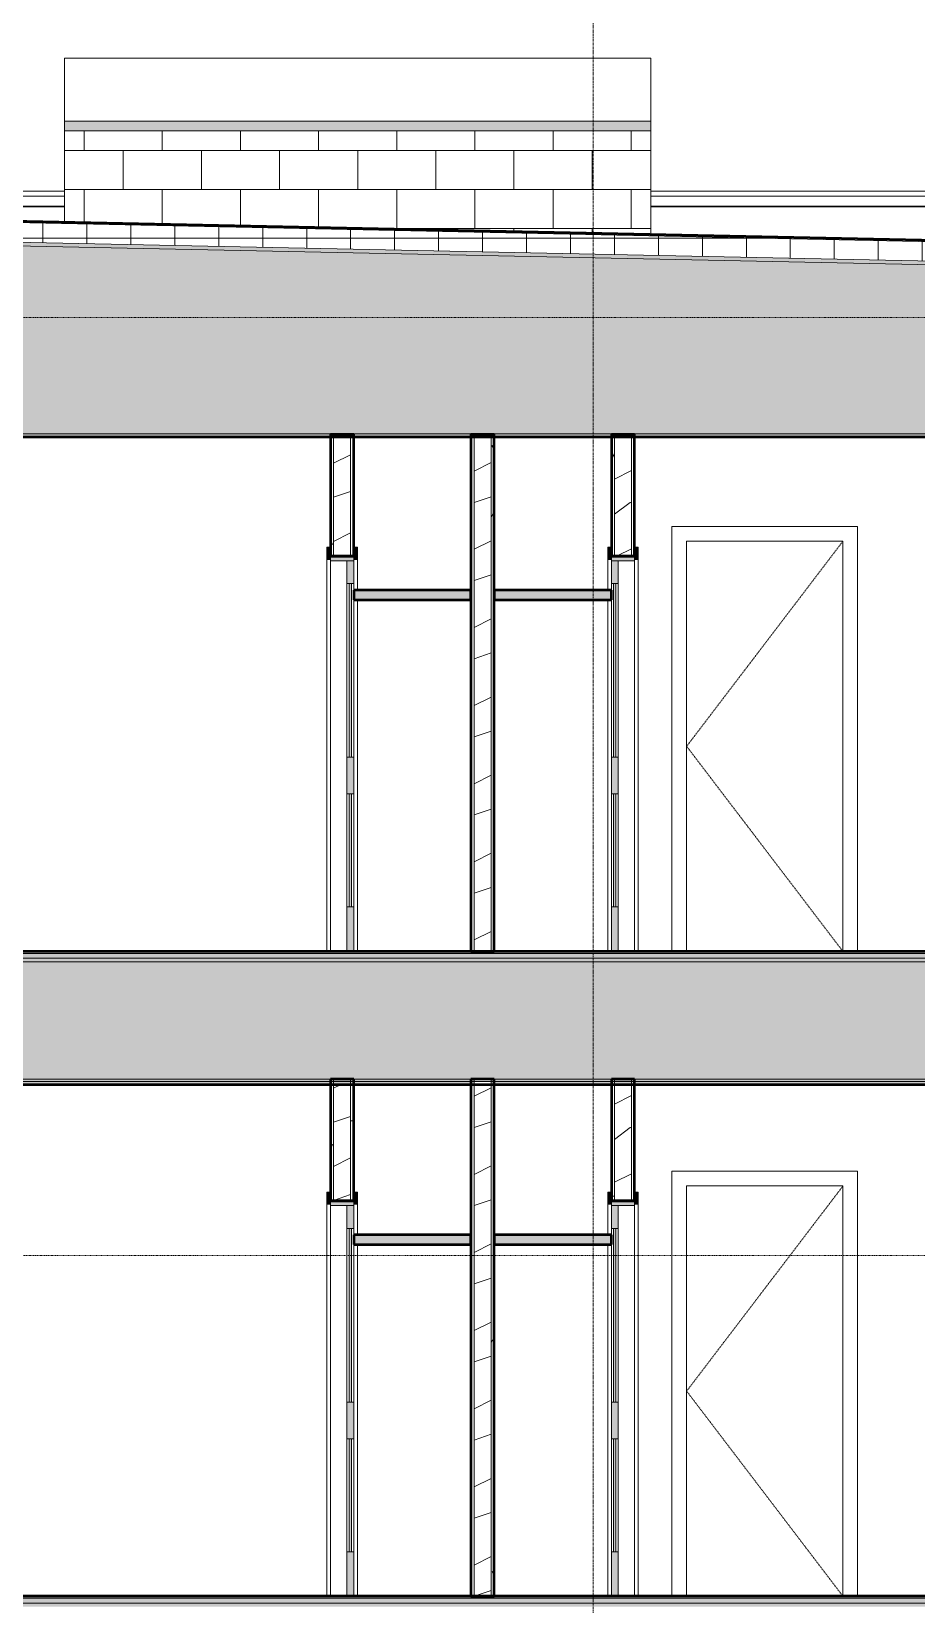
# Model space of a CAD drawing. Header units: inches. Extents: x 9610 to 15331, y -316 to 681.
# Drawn here: x 11420.2 to 11601.4, y 134.3 to 456.3 of the extents above; entities that cross this region are included whole.
import ezdxf

# ---------------------------------------------------------------- set-up
doc = ezdxf.new("R2010")
doc.units = ezdxf.units.IN
doc.header["$MEASUREMENT"] = 0
for name, pattern in [('Aligning Line 1_8_', [0.25, 0.125, -0.125]), ('Dash 1_16_', [0.125, 0.0625, -0.0625]), ('Grid Line 1_2_', [0.875, 0.5, -0.125, 0.125, -0.125])]:
    doc.linetypes.add(name, pattern=pattern)
for name, color, linetype, lineweight in [('0-1', 7, 'Continuous', 5), ('0-2', 55, 'Continuous', 9), ('A-DOOR-2', 10, 'Continuous', 20), ('A-DOOR-3', 50, 'Dash 1_16_', 9), ('A-DOOR-4', 45, 'Continuous', 9), ('A-DOOR-5', 50, 'Continuous', 9), ('A-DOOR-FRAM-2', 10, 'Continuous', 20), ('A-DOOR-FRAM-3', 50, 'Continuous', 9), ('A-DOOR-FRAM-4', 45, 'Continuous', 9), ('A-FLOR-1', 8, 'Continuous', 5), ('A-FLOR-2', 31, 'Continuous', 5), ('A-FLOR-3', 251, 'Continuous', 5), ('A-FLOR-5', 192, 'Continuous', 50), ('A-FLOR-LEVL-1', 51, 'Grid Line 1_2_', 9), ('A-FLOR-MCUT', 51, 'Continuous', 13), ('A-FLOR-PATT-1', 8, 'Continuous', 9), ('A-ROOF', 132, 'Continuous', 13), ('A-ROOF-1', 252, 'Continuous', 13), ('A-ROOF-2', 31, 'Continuous', 5), ('A-ROOF-3', 132, 'Continuous', 50), ('A-ROOF-4', 135, 'Continuous', 13), ('A-ROOF-PATT-1', 132, 'Continuous', 9), ('A-ROOF-PATT-2', 55, 'Continuous', 9), ('A-WALL-1', 135, 'Continuous', 13), ('A-WALL-2', 7, 'Continuous', 50), ('A-WALL-3', 250, 'Continuous', 13), ('A-WALL-PATT-1', 253, 'Continuous', 9), ('A-WALL-PATT-2', 50, 'Continuous', 9), ('A-WALL-PATT-4', 55, 'Continuous', 9), ('G-ANNO-SYMB', 111, 'Aligning Line 1_8_', 9), ('Q-CASE-1', 9, 'Continuous', 9), ('Q-CASE-2', 7, 'Continuous', 50), ('S-GRID-1', 1, 'Grid Line 1_2_', 9)]:
    doc.layers.add(name, color=color, linetype=linetype, lineweight=lineweight)
pattern_1 = [(216.87, (11014.952, 87.994), (47.980943, 31.987086), [7.997, -71.971]), (206.565, (11024.548, 83.196), (-15.99371, -15.99413), [17.881, -17.881]), (198.435, (11024.548, 75.199), (-31.98674, -15.99388), [10.115, -40.461])]
pattern_2 = [(0, (11008.554, 72), (30.72, 7.68), [1.267, -21.773, 1.267, -21.773, -122.88]), (0, (11008.554, 72), (30.72, 7.68), [-46.08, 1.267, -44.813, 1.267, -21.773, -53.76]), (0, (11008.554, 72), (30.72, 7.68), [-115.2, 1.267, -14.093, 1.267, -37.133]), (120, (11020.074, 75.84), (-22.011075, 22.7643), [1.267, -21.773, 1.267, -21.773, -122.88]), (120, (11020.074, 75.84), (-22.011075, 22.7643), [-46.08, 1.267, -44.813, 1.267, -21.773, -53.76]), (120, (11020.074, 75.84), (-22.011075, 22.7643), [-115.2, 1.267, -14.093, 1.267, -37.133]), (240, (11023.914, 91.2), (-8.708925, -30.4443), [1.267, -21.773, 1.267, -21.773, -122.88]), (240, (11023.914, 91.2), (-8.708925, -30.4443), [-46.08, 1.267, -44.813, 1.267, -21.773, -53.76]), (240, (11023.914, 91.2), (-8.708925, -30.4443), [-115.2, 1.267, -14.093, 1.267, -37.133])]
pattern_3 = [(0, (11430.989, -128), (0, 8), []), (90, (11430.989, -128), (-8, 8), [8, -8])]
pattern_4 = [(0, (11008.554, 72), (15.36, 3.84), [1.267, -10.253, 1.267, -10.253, -61.44]), (0, (11008.554, 72), (15.36, 3.84), [-23.04, 1.267, -21.773, 1.267, -10.253, -26.88]), (0, (11008.554, 72), (15.36, 3.84), [-57.6, 1.267, -6.413, 1.267, -17.933]), (120, (11014.314, 73.92), (-11.005538, 11.38215), [1.267, -10.253, 1.267, -10.253, -61.44]), (120, (11014.314, 73.92), (-11.005538, 11.38215), [-23.04, 1.267, -21.773, 1.267, -10.253, -26.88]), (120, (11014.314, 73.92), (-11.005538, 11.38215), [-57.6, 1.267, -6.413, 1.267, -17.933]), (240, (11016.234, 81.6), (-4.354462, -15.22215), [1.267, -10.253, 1.267, -10.253, -61.44]), (240, (11016.234, 81.6), (-4.354462, -15.22215), [-23.04, 1.267, -21.773, 1.267, -10.253, -26.88]), (240, (11016.234, 81.6), (-4.354462, -15.22215), [-57.6, 1.267, -6.413, 1.267, -17.933])]
pattern_5 = [(0, (11008.554, 72), (0, 4.798), []), (315, (11008.554, 72), (4.798427, 0), [6.786, -6.786]), (45, (11008.554, 72), (4.798427, 0), [6.786, -6.786])]

# ---------------------------------------------------------------- blocks, each defined once
blk = doc.blocks.new('Single-Flush - 32_ x 84_-1372862-BUILDING SECTION - EAST_WEST - LOOKING SOUTH2')
at = {"layer": 'A-DOOR-3'}
for p in [(11586.34, 352), (11586.34, 268)]:
    blk.add_line(p, (11554.34, 310), dxfattribs=at)
at = {"layer": 'A-DOOR-FRAM-3'}
for p, q in [((11589.34, 355), (11551.34, 355)), ((11551.34, 355), (11551.34, 268)), ((11589.34, 268), (11589.34, 355)), ((11554.34, 268), (11554.34, 352)), ((11554.34, 352), (11586.34, 352)), ((11586.34, 352), (11586.34, 268))]:
    blk.add_line(p, q, dxfattribs=at)
blk = doc.blocks.new('FOLDING_SLIDING CLOSET - 42_ x 80_-V8-BUILDING SECTION - EAST_WEST - LOOKING SOUTH2')
at = {"layer": 'A-DOOR-4'}
for points in [[(11480.69, 348.25), (11481.44, 348.25), (11481.44, 350.75), (11480.69, 350.75), (11480.69, 349)], [(11486.94, 348.25), (11486.94, 350.75), (11486.19, 350.75), (11486.19, 348.25)]]:
    blk.add_hatch(color=256, dxfattribs=at).paths.add_polyline_path(points, flags=0)
h = blk.add_hatch(color=256, dxfattribs=at)
h.paths.add_polyline_path([(11486.19, 268), (11486.19, 277.12), (11484.81, 277.12), (11484.81, 268)], flags=0)
h.paths.add_polyline_path([(11484.81, 300.25), (11486.19, 300.25), (11486.19, 307.75), (11484.81, 307.75)], flags=0)
h.paths.add_polyline_path([(11485.73, 343.31), (11486.19, 343.31), (11486.19, 348), (11484.81, 348), (11484.82, 343.31), (11485.27, 343.31)], flags=0)
h = blk.add_hatch(color=256, dxfattribs=at)
h.paths.add_polyline_path([(11485.73, 277.12), (11485.73, 300.25), (11485.27, 300.25), (11485.27, 277.12)], flags=0)
h.paths.add_polyline_path([(11485.73, 307.75), (11485.73, 343.31), (11485.27, 343.31), (11485.27, 307.75)], flags=0)
at = {"layer": 'A-DOOR-FRAM-4'}
blk.add_hatch(color=256, dxfattribs=at).paths.add_polyline_path([(11485.03, 348), (11486.19, 348), (11486.19, 349), (11481.44, 349), (11481.44, 348), (11484.81, 348)], flags=0)
at = {"layer": 'A-DOOR-2'}
for p, q in [((11484.81, 348), (11484.81, 343.31)), ((11486.19, 348), (11484.81, 348)), ((11486.19, 343.31), (11486.19, 348)), ((11484.81, 343.31), (11486.19, 343.31)), ((11485.27, 343.31), (11485.27, 307.75)), ((11485.73, 343.31), (11485.27, 343.31)), ((11485.73, 307.75), (11485.73, 343.31)), ((11484.81, 307.75), (11484.81, 300.25)), ((11486.19, 307.75), (11484.81, 307.75)), ((11485.27, 307.75), (11485.73, 307.75)), ((11486.19, 300.25), (11486.19, 307.75)), ((11484.81, 300.25), (11486.19, 300.25)), ((11485.27, 300.25), (11485.27, 277.12)), ((11485.73, 300.25), (11485.27, 300.25)), ((11485.73, 277.12), (11485.73, 300.25)), ((11484.81, 277.12), (11484.81, 268)), ((11486.19, 277.12), (11484.81, 277.12)), ((11485.27, 277.12), (11485.73, 277.12)), ((11486.19, 268), (11486.19, 277.12)), ((11484.81, 268), (11486.19, 268))]:
    blk.add_line(p, q, dxfattribs=at)
at = {"layer": 'A-DOOR-5'}
for p, q in [((11481.44, 350.75), (11480.69, 350.75)), ((11480.69, 350.75), (11480.69, 348.25)), ((11480.69, 348.25), (11481.44, 348.25)), ((11480.69, 268), (11480.69, 348.25)), ((11481.44, 348.25), (11481.44, 350.75)), ((11486.94, 350.75), (11486.19, 350.75)), ((11486.19, 350.75), (11486.19, 348.25)), ((11486.19, 348.25), (11486.94, 348.25)), ((11486.94, 348.25), (11486.94, 350.75)), ((11486.94, 348.25), (11486.94, 342)), ((11484.81, 307.75), (11484.81, 343.31)), ((11486.19, 343.31), (11486.19, 342)), ((11486.19, 340), (11486.19, 307.75)), ((11486.94, 340), (11486.94, 268)), ((11484.81, 277.12), (11484.81, 300.25)), ((11486.19, 300.25), (11486.19, 277.12))]:
    blk.add_line(p, q, dxfattribs=at)
at = {"layer": 'A-DOOR-FRAM-2'}
for p, q in [((11481.44, 349), (11481.44, 348)), ((11486.19, 349), (11481.44, 349)), ((11481.44, 348.75), (11486.19, 348.75)), ((11481.44, 348), (11486.19, 348)), ((11486.19, 348), (11486.19, 349))]:
    blk.add_line(p, q, dxfattribs=at)
at = {"layer": 'A-DOOR-FRAM-3'}
blk.add_line((11481.44, 268), (11481.44, 348), dxfattribs=at)
blk = doc.blocks.new('OD_CW_Closet - OD_CW_Closet-2122605-BUILDING SECTION - EAST_WEST - LOOKING SOUTH2')
at = {"layer": 'Q-CASE-1'}
blk.add_hatch(color=256, dxfattribs=at).paths.add_polyline_path([(11514.94, 340), (11538.94, 340), (11538.94, 342), (11514.94, 342)], flags=0)
at = {"layer": 'Q-CASE-2'}
for p, q in [((11514.94, 342), (11514.94, 340)), ((11538.94, 342), (11514.94, 342)), ((11538.94, 340), (11538.94, 342)), ((11514.94, 340), (11538.94, 340))]:
    blk.add_line(p, q, dxfattribs=at)
blk = doc.blocks.new('FOLDING_SLIDING CLOSET - 42_ x 80_-V9-BUILDING SECTION - EAST_WEST - LOOKING SOUTH2')
at = {"layer": 'A-DOOR-4'}
for points in [[(11538.19, 348.25), (11538.94, 348.25), (11538.94, 350.75), (11538.19, 350.75), (11538.19, 349)], [(11544.44, 348.25), (11544.44, 350.75), (11543.69, 350.75), (11543.69, 348.25)]]:
    blk.add_hatch(color=256, dxfattribs=at).paths.add_polyline_path(points, flags=0)
h = blk.add_hatch(color=256, dxfattribs=at)
h.paths.add_polyline_path([(11538.94, 268), (11540.31, 268), (11540.31, 277.12), (11538.94, 277.12)], flags=0)
h.paths.add_polyline_path([(11540.31, 300.25), (11540.31, 307.75), (11538.94, 307.75), (11538.94, 300.25), (11539.86, 300.25)], flags=0)
h.paths.add_polyline_path([(11538.94, 343.31), (11540.31, 343.31), (11540.31, 348), (11538.94, 348)], flags=0)
h = blk.add_hatch(color=256, dxfattribs=at)
h.paths.add_polyline_path([(11539.86, 277.12), (11539.86, 300.25), (11539.4, 300.25), (11539.4, 277.12)], flags=0)
h.paths.add_polyline_path([(11539.86, 307.75), (11539.86, 343.31), (11539.4, 343.31), (11539.4, 307.75)], flags=0)
at = {"layer": 'A-DOOR-FRAM-4'}
blk.add_hatch(color=256, dxfattribs=at).paths.add_polyline_path([(11540.31, 348), (11543.69, 348), (11543.69, 349), (11538.94, 349), (11538.94, 348), (11539.56, 348)], flags=0)
at = {"layer": 'A-DOOR-2'}
for p, q in [((11540.31, 348), (11538.94, 348)), ((11538.94, 348), (11538.94, 343.31)), ((11540.31, 343.31), (11540.31, 348)), ((11538.94, 343.31), (11540.31, 343.31)), ((11539.86, 343.31), (11539.4, 343.31)), ((11539.4, 343.31), (11539.4, 307.75)), ((11539.86, 307.75), (11539.86, 343.31)), ((11540.31, 307.75), (11538.94, 307.75)), ((11538.94, 307.75), (11538.94, 300.25)), ((11539.4, 307.75), (11539.86, 307.75)), ((11540.31, 300.25), (11540.31, 307.75)), ((11538.94, 300.25), (11540.31, 300.25)), ((11539.86, 300.25), (11539.4, 300.25)), ((11539.4, 300.25), (11539.4, 277.12)), ((11539.86, 277.12), (11539.86, 300.25)), ((11540.31, 277.12), (11538.94, 277.12)), ((11538.94, 277.12), (11538.94, 268)), ((11539.4, 277.12), (11539.86, 277.12)), ((11540.31, 268), (11540.31, 277.12)), ((11538.94, 268), (11540.31, 268))]:
    blk.add_line(p, q, dxfattribs=at)
at = {"layer": 'A-DOOR-5'}
for p, q in [((11538.19, 350.75), (11538.19, 348.25)), ((11538.94, 350.75), (11538.19, 350.75)), ((11538.19, 348.25), (11538.94, 348.25)), ((11538.19, 342), (11538.19, 348.25)), ((11538.94, 348.25), (11538.94, 350.75)), ((11543.69, 350.75), (11543.69, 348.25)), ((11544.44, 350.75), (11543.69, 350.75)), ((11543.69, 348.25), (11544.44, 348.25)), ((11544.44, 348.25), (11544.44, 350.75)), ((11544.44, 348.25), (11544.44, 268)), ((11538.94, 342), (11538.94, 343.31)), ((11540.31, 343.31), (11540.31, 307.75)), ((11538.19, 268), (11538.19, 340)), ((11538.94, 307.75), (11538.94, 340)), ((11538.94, 277.12), (11538.94, 300.25)), ((11540.31, 300.25), (11540.31, 277.12))]:
    blk.add_line(p, q, dxfattribs=at)
at = {"layer": 'A-DOOR-FRAM-2'}
for p, q in [((11543.69, 349), (11538.94, 349)), ((11538.94, 349), (11538.94, 348)), ((11543.69, 348.75), (11538.94, 348.75)), ((11538.94, 348), (11543.69, 348)), ((11543.69, 348), (11543.69, 349))]:
    blk.add_line(p, q, dxfattribs=at)
at = {"layer": 'A-DOOR-FRAM-3'}
blk.add_line((11543.69, 348), (11543.69, 268), dxfattribs=at)
blk = doc.blocks.new('CTR - 1st Phase - Unit Layouts_rvt-1-BUILDING SECTION - EAST_WEST - LOOKING SOUTH2')
at = {"layer": 'A-WALL-PATT-1'}
h = blk.add_hatch(dxfattribs=at)
h.set_pattern_fill('FP_4', color=256, style=0, pattern_type=2)
h.set_pattern_definition(pattern_1)
h.paths.add_polyline_path([(11514.31, 268), (11514.31, 373.87), (11510.81, 373.87), (11510.81, 268)], flags=0)
h = blk.add_hatch(dxfattribs=at)
h.set_pattern_fill('FP_4', color=256, style=0, pattern_type=2)
h.set_pattern_definition(pattern_1)
h.paths.add_polyline_path([(11485.07, 349), (11485.56, 349), (11485.56, 373.37), (11482.06, 373.37), (11482.06, 349)], flags=0)
h = blk.add_hatch(dxfattribs=at)
h.set_pattern_fill('FP_4', color=256, style=0, pattern_type=2)
h.set_pattern_definition(pattern_1)
h.paths.add_polyline_path([(11543.06, 349), (11543.06, 373.37), (11539.56, 373.37), (11539.56, 349)], flags=0)
h = blk.add_hatch(dxfattribs=at)
h.set_pattern_fill('FP_4', color=256, style=0, pattern_type=2)
h.set_pattern_definition(pattern_1)
h.paths.add_polyline_path([(11514.31, 136), (11514.31, 241.87), (11510.81, 241.87), (11510.81, 136)], flags=0)
h = blk.add_hatch(dxfattribs=at)
h.set_pattern_fill('FP_4', color=256, style=0, pattern_type=2)
h.set_pattern_definition(pattern_1)
h.paths.add_polyline_path([(11485.07, 217), (11485.56, 217), (11485.56, 240.75), (11482.06, 240.75), (11482.06, 217)], flags=0)
h = blk.add_hatch(dxfattribs=at)
h.set_pattern_fill('FP_4', color=256, style=0, pattern_type=2)
h.set_pattern_definition(pattern_1)
h.paths.add_polyline_path([(11542.42, 217), (11543.06, 217), (11543.06, 240.75), (11539.56, 240.75), (11539.56, 217)], flags=0)
at = {"layer": 'A-WALL-PATT-2'}
h = blk.add_hatch(dxfattribs=at)
h.set_pattern_fill('FP_1', color=256, style=0, pattern_type=2)
h.set_pattern_definition(pattern_2)
h.paths.add_polyline_path([(11482.06, 349), (11482.06, 373.37), (11481.44, 373.37), (11481.44, 349)], flags=0)
h = blk.add_hatch(dxfattribs=at)
h.set_pattern_fill('FP_1', color=256, style=0, pattern_type=2)
h.set_pattern_definition(pattern_2)
h.paths.add_polyline_path([(11514.31, 268), (11514.94, 268), (11514.94, 373.37), (11514.31, 373.37), (11514.31, 275.85)], flags=0)
h = blk.add_hatch(dxfattribs=at)
h.set_pattern_fill('FP_1', color=256, style=0, pattern_type=2)
h.set_pattern_definition(pattern_2)
h.paths.add_polyline_path([(11539.56, 349), (11539.56, 373.37), (11538.94, 373.37), (11538.94, 349)], flags=0)
h = blk.add_hatch(dxfattribs=at)
h.set_pattern_fill('FP_1', color=256, style=0, pattern_type=2)
h.set_pattern_definition(pattern_2)
h.paths.add_polyline_path([(11482.06, 217), (11482.06, 240.75), (11481.44, 240.75), (11481.44, 217)], flags=0)
h = blk.add_hatch(dxfattribs=at)
h.set_pattern_fill('FP_1', color=256, style=0, pattern_type=2)
h.set_pattern_definition(pattern_2)
h.paths.add_polyline_path([(11486.19, 217), (11486.19, 240.75), (11485.56, 240.75), (11485.56, 217)], flags=0)
h = blk.add_hatch(dxfattribs=at)
h.set_pattern_fill('FP_1', color=256, style=0, pattern_type=2)
h.set_pattern_definition(pattern_2)
h.paths.add_polyline_path([(11514.94, 136), (11514.94, 240.75), (11514.31, 240.75), (11514.31, 136)], flags=0)
h = blk.add_hatch(dxfattribs=at)
h.set_pattern_fill('FP_1', color=256, style=0, pattern_type=2)
h.set_pattern_definition(pattern_2)
h.paths.add_polyline_path([(11539.56, 217), (11539.56, 240.75), (11538.94, 240.75), (11538.94, 217)], flags=0)
h = blk.add_hatch(dxfattribs=at)
h.set_pattern_fill('FP_1', color=256, style=0, pattern_type=2)
h.set_pattern_definition(pattern_2)
h.paths.add_polyline_path([(11543.06, 217), (11543.69, 217), (11543.69, 240.75), (11543.06, 240.75), (11543.06, 225.59)], flags=0)
at = {"layer": 'A-WALL-2'}
for p, q in [((11486.19, 373.87), (11481.44, 373.87)), ((11481.44, 373.87), (11481.44, 349)), ((11486.19, 349), (11486.19, 373.87)), ((11514.94, 373.87), (11510.19, 373.87)), ((11510.19, 373.87), (11510.19, 268)), ((11514.94, 268), (11514.94, 373.87)), ((11538.94, 373.87), (11538.94, 349)), ((11543.69, 373.87), (11538.94, 373.87)), ((11543.69, 349), (11543.69, 373.87)), ((11481.44, 349), (11486.19, 349)), ((11538.94, 349), (11543.69, 349)), ((11510.19, 268), (11514.94, 268)), ((11486.19, 241.87), (11481.44, 241.87)), ((11481.44, 241.87), (11481.44, 217)), ((11486.19, 217), (11486.19, 241.87)), ((11514.94, 241.87), (11510.19, 241.87)), ((11510.19, 241.87), (11510.19, 136)), ((11514.94, 136), (11514.94, 241.87)), ((11538.94, 241.87), (11538.94, 217)), ((11543.69, 241.87), (11538.94, 241.87)), ((11543.69, 217), (11543.69, 241.87)), ((11481.44, 217), (11486.19, 217)), ((11538.94, 217), (11543.69, 217)), ((11510.19, 136), (11514.94, 136))]:
    blk.add_line(p, q, dxfattribs=at)
at = {"layer": 'A-WALL-3'}
for p, q in [((11482.06, 349), (11482.06, 373.87)), ((11485.56, 349), (11485.56, 373.87)), ((11510.81, 268), (11510.81, 373.87)), ((11514.31, 268), (11514.31, 373.87)), ((11539.56, 349), (11539.56, 373.87)), ((11543.06, 349), (11543.06, 373.87)), ((11482.06, 217), (11482.06, 241.87)), ((11485.56, 217), (11485.56, 241.87)), ((11510.81, 136), (11510.81, 241.87)), ((11514.31, 136), (11514.31, 241.87)), ((11539.56, 217), (11539.56, 241.87)), ((11543.06, 217), (11543.06, 241.87))]:
    blk.add_line(p, q, dxfattribs=at)
at = {"layer": '0-2'}
for name, p in [('Single-Flush - 32_ x 84_-1372862-BUILDING SECTION - EAST_WEST - LOOKING SOUTH2', (0, 0)), ('FOLDING_SLIDING CLOSET - 42_ x 80_-V8-BUILDING SECTION - EAST_WEST - LOOKING SOUTH2', (0, 0)), ('FOLDING_SLIDING CLOSET - 42_ x 80_-V9-BUILDING SECTION - EAST_WEST - LOOKING SOUTH2', (0, 0)), ('OD_CW_Closet - OD_CW_Closet-2122605-BUILDING SECTION - EAST_WEST - LOOKING SOUTH2', (-28.75, 0)), ('OD_CW_Closet - OD_CW_Closet-2122605-BUILDING SECTION - EAST_WEST - LOOKING SOUTH2', (0, 0)), ('Single-Flush - 32_ x 84_-1372862-BUILDING SECTION - EAST_WEST - LOOKING SOUTH2', (0, -132)), ('FOLDING_SLIDING CLOSET - 42_ x 80_-V8-BUILDING SECTION - EAST_WEST - LOOKING SOUTH2', (0, -132)), ('FOLDING_SLIDING CLOSET - 42_ x 80_-V9-BUILDING SECTION - EAST_WEST - LOOKING SOUTH2', (0, -132)), ('OD_CW_Closet - OD_CW_Closet-2122605-BUILDING SECTION - EAST_WEST - LOOKING SOUTH2', (-28.75, -132)), ('OD_CW_Closet - OD_CW_Closet-2122605-BUILDING SECTION - EAST_WEST - LOOKING SOUTH2', (0, -132))]:
    blk.add_blockref(name, p, dxfattribs=at)
blk = doc.blocks.new('CTR - 1st Phase -Stairs _ Elevators_rvt-1-BUILDING SECTION - EAST_WEST - LOOKING SOUTH2')
at = {"layer": 'A-WALL-PATT-4'}
h = blk.add_hatch(dxfattribs=at)
h.set_pattern_fill('FP_32', color=256, style=0, pattern_type=2)
h.set_pattern_definition(pattern_3)
h.paths.add_polyline_path([(11467.79, 85), (11468.79, 85), (11468.79, 108.75), (11467.79, 108.75), (11467.79, 93.66)], flags=0)
h.paths.add_polyline_path([(11474.79, 85), (11476.79, 85), (11476.79, 107.88), (11513.19, 107.88), (11513.19, 108.75), (11474.79, 108.75), (11474.79, 101.02)], flags=0)
h.paths.add_polyline_path([(11538.99, 414.91), (11538.99, 436), (11426.99, 436), (11426.99, 417.25), (11535.12, 414.99)], flags=0)
h = blk.add_hatch(dxfattribs=at)
h.set_pattern_fill('FP_32', color=256, style=0, pattern_type=2)
h.set_pattern_definition(pattern_3)
h.paths.add_polyline_path([(11546.99, 414.74), (11546.99, 436), (11538.99, 436), (11538.99, 414.91), (11542.99, 414.83)], flags=0)
at = {"layer": 'A-WALL-1'}
for p, q in [((11538.99, 436), (11426.99, 436)), ((11426.99, 436), (11426.99, 417.25)), ((11538.99, 436), (11546.99, 436)), ((11546.99, 436), (11546.99, 414.74))]:
    blk.add_line(p, q, dxfattribs=at)
blk = doc.blocks.new('Basic Wall _ EXT - FIBER CEMENT - SMALL - ___-2145935-BUILDING SECTION - EAST_WEST - LOOKING SOUTH2')
at = {"layer": 'A-WALL-1'}
for p, q in [((11426.99, 423.66), (11240.83, 423.66)), ((11426.99, 422.6), (11256.27, 422.6)), ((12125.15, 423.66), (11546.99, 423.66)), ((12109.71, 422.6), (11546.99, 422.6)), ((11426.99, 420.57), (11267.37, 420.57)), ((11274.9, 420.42), (11426.99, 420.42)), ((12108.98, 420.57), (11546.99, 420.57)), ((11546.99, 420.42), (12109.3, 420.42))]:
    blk.add_line(p, q, dxfattribs=at)

msp = doc.modelspace()

# ---------------------------------------------------------------- hatches: boundary and pattern name
at = {"layer": 'A-FLOR-1'}
h = msp.add_hatch(color=256, dxfattribs=at)
h.paths.add_polyline_path([(12081.6, 267.62), (12115.84, 267.62), (12115.84, 267.87), (11738.84, 267.87), (11738.84, 267.62), (12078.85, 267.62)], flags=0)
h.paths.add_polyline_path([(11445.26, 267.62), (11648.09, 267.62), (11648.09, 267.87), (11250.14, 267.87), (11250.14, 267.62), (11426.99, 267.62)], flags=0)
h.paths.add_polyline_path([(10584.46, 267.62), (10848.64, 267.62), (10848.64, 267.87), (10450.69, 267.87), (10450.69, 267.62), (10583.84, 267.62)], flags=0)
h.paths.add_polyline_path([(10021.93, 267.62), (10359.94, 267.62), (10359.94, 267.87), (9982.94, 267.87), (9982.94, 267.62), (10019.93, 267.62)], flags=0)
h = msp.add_hatch(color=256, dxfattribs=at)
h.paths.add_polyline_path([(11783.36, 135.62), (12110.34, 135.62), (12110.34, 135.87), (11738.84, 135.87), (11738.84, 135.62), (11757.7, 135.62)], flags=0)
h.paths.add_polyline_path([(11288.54, 135.62), (11648.09, 135.62), (11648.09, 135.87), (11255.64, 135.87), (11255.64, 135.62), (11286.54, 135.62)], flags=0)
h.paths.add_polyline_path([(10509.43, 135.62), (10843.14, 135.62), (10843.14, 135.87), (10450.69, 135.87), (10450.69, 135.62), (10489.89, 135.62)], flags=0)
h.paths.add_polyline_path([(10357.94, 135.62), (10359.94, 135.62), (10359.94, 135.87), (9988.44, 135.87), (9988.44, 135.62), (10356.19, 135.62)], flags=0)
at = {"layer": 'A-FLOR-2'}
h = msp.add_hatch(color=256, dxfattribs=at)
h.paths.add_polyline_path([(12112.92, 241.87), (12115.84, 241.87), (12115.84, 265.87), (11738.84, 265.87), (11738.84, 241.87), (12110.34, 241.87)], flags=0)
h.paths.add_polyline_path([(11648.09, 241.87), (11648.09, 265.87), (11250.14, 265.87), (11250.14, 241.87), (11643.34, 241.87)], flags=0)
h.paths.add_polyline_path([(10842.61, 241.87), (10848.64, 241.87), (10848.64, 265.87), (10450.69, 265.87), (10450.69, 241.87), (10842.51, 241.87)], flags=0)
h.paths.add_polyline_path([(9982.94, 241.87), (10359.94, 241.87), (10359.94, 265.87), (9982.94, 265.87), (9982.94, 260.68)], flags=0)
at = {"layer": 'A-FLOR-3'}
h = msp.add_hatch(color=256, dxfattribs=at)
h.paths.add_polyline_path([(11738.84, 241.37), (12109.71, 241.37), (12109.71, 241.87), (11738.84, 241.87)], flags=0)
h.paths.add_polyline_path([(11283.79, 241.37), (11510.81, 241.37), (11510.81, 241.87), (11256.26, 241.87), (11256.29, 241.37), (11262.55, 241.37)], flags=0)
h.paths.add_polyline_path([(11643.26, 241.37), (11644.59, 241.37), (11644.59, 241.87), (11514.31, 241.87), (11514.31, 241.37), (11628.53, 241.37)], flags=0)
h.paths.add_polyline_path([(10587.96, 241.37), (10842.51, 241.37), (10842.51, 241.87), (10587.96, 241.87), (10587.96, 241.55)], flags=0)
h.paths.add_polyline_path([(10584.46, 241.37), (10584.46, 241.87), (10454.19, 241.87), (10454.19, 241.37), (10582.94, 241.37)], flags=0)
h.paths.add_polyline_path([(10035.43, 241.37), (10359.94, 241.37), (10359.94, 241.87), (9989.06, 241.87), (9989.06, 241.37), (9992.38, 241.37)], flags=0)
at = {"layer": 'A-FLOR-PATT-1'}
h = msp.add_hatch(dxfattribs=at)
h.set_pattern_fill('FP_2', color=256, style=0, pattern_type=2)
h.set_pattern_definition(pattern_4)
h.paths.add_polyline_path([(11743.59, 266.62), (12115.84, 266.62), (12115.84, 267.62), (11738.84, 267.62), (11738.84, 266.62)], flags=0)
h.paths.add_polyline_path([(11262.55, 266.62), (11648.09, 266.62), (11648.09, 267.62), (11250.14, 267.62), (11250.14, 266.62), (11258.54, 266.62)], flags=0)
h.paths.add_polyline_path([(10810.24, 266.62), (10848.64, 266.62), (10848.64, 267.62), (10450.69, 267.62), (10450.69, 266.62), (10724.34, 266.62)], flags=0)
h.paths.add_polyline_path([(10035.43, 266.62), (10359.94, 266.62), (10359.94, 267.62), (9982.94, 267.62), (9982.94, 266.62), (10015.28, 266.62)], flags=0)
h = msp.add_hatch(dxfattribs=at)
h.set_pattern_fill('FP_3', color=256, style=0, pattern_type=2)
h.set_pattern_definition(pattern_5)
h.paths.add_polyline_path([(11738.84, 265.87), (12115.84, 265.87), (12115.84, 266.62), (11738.84, 266.62)], flags=0)
h.paths.add_polyline_path([(11258.54, 265.87), (11648.09, 265.87), (11648.09, 266.62), (11250.14, 266.62), (11250.14, 265.87), (11256.26, 265.87)], flags=0)
h.paths.add_polyline_path([(10647.94, 265.87), (10848.64, 265.87), (10848.64, 266.62), (10450.69, 266.62), (10450.69, 265.87), (10638.23, 265.87)], flags=0)
h.paths.add_polyline_path([(10354.59, 265.87), (10359.94, 265.87), (10359.94, 266.62), (9982.94, 266.62), (9982.94, 265.87), (10350.34, 265.87)], flags=0)
h = msp.add_hatch(dxfattribs=at)
h.set_pattern_fill('FP_1', color=256, style=0, pattern_type=2)
h.set_pattern_definition(pattern_2)
h.paths.add_polyline_path([(12076.85, 240.75), (12109.71, 240.75), (12109.71, 241.37), (11738.84, 241.37), (11738.84, 240.75), (11929.93, 240.75)], flags=0)
h.paths.add_polyline_path([(11288.54, 240.75), (11510.81, 240.75), (11510.81, 241.37), (11256.26, 241.37), (11256.26, 240.75), (11288.49, 240.75)], flags=0)
h.paths.add_polyline_path([(11641.59, 240.75), (11644.59, 240.75), (11644.59, 241.37), (11514.31, 241.37), (11514.31, 240.75), (11628.53, 240.75)], flags=0)
h.paths.add_polyline_path([(10509.06, 240.75), (10584.46, 240.75), (10584.46, 241.37), (10454.19, 241.37), (10454.19, 240.75), (10487.53, 240.75)], flags=0)
h.paths.add_polyline_path([(10588.84, 240.75), (10842.51, 240.75), (10842.48, 241.37), (10587.96, 241.37), (10587.96, 240.75), (10588.59, 240.75)], flags=0)
h.paths.add_polyline_path([(10359.94, 240.75), (10359.94, 241.37), (9989.06, 241.37), (9989.06, 240.75), (10355.19, 240.75)], flags=0)
h = msp.add_hatch(dxfattribs=at)
h.set_pattern_fill('FP_2', color=256, style=0, pattern_type=2)
h.set_pattern_definition(pattern_4)
h.paths.add_polyline_path([(11757.7, 134.62), (12110.34, 134.62), (12110.34, 135.62), (11738.84, 135.62), (11738.84, 134.62), (11744.19, 134.62)], flags=0)
h.paths.add_polyline_path([(11426.99, 134.62), (11648.09, 134.62), (11648.09, 135.62), (11255.64, 135.62), (11255.64, 134.62), (11413.25, 134.62)], flags=0)
h.paths.add_polyline_path([(10583.84, 134.62), (10843.14, 134.62), (10843.14, 135.62), (10450.69, 135.62), (10450.69, 134.62), (10560.09, 134.62)], flags=0)
h.paths.add_polyline_path([(10035.43, 134.62), (10359.94, 134.62), (10359.94, 135.62), (9988.44, 135.62), (9988.44, 134.62), (10021.93, 134.62)], flags=0)
h = msp.add_hatch(dxfattribs=at)
h.set_pattern_fill('FP_3', color=256, style=0, pattern_type=2)
h.set_pattern_definition(pattern_5)
h.paths.add_polyline_path([(12115.84, 133.87), (12115.84, 134.62), (11738.84, 134.62), (11738.84, 133.87), (12112.92, 133.87)], flags=0)
h.paths.add_polyline_path([(11283.79, 133.87), (11648.09, 133.87), (11648.09, 134.62), (11250.14, 134.62), (11250.14, 133.87), (11283.69, 133.87)], flags=0)
h.paths.add_polyline_path([(10552.11, 133.87), (10848.64, 133.87), (10848.61, 134.62), (10450.69, 134.62), (10450.69, 133.87), (10544.44, 133.87)], flags=0)
h.paths.add_polyline_path([(10293.77, 133.87), (10359.94, 133.87), (10359.94, 134.62), (9982.94, 134.62), (9982.94, 133.87), (10207.66, 133.87)], flags=0)
at = {"layer": 'A-ROOF-1'}
h = msp.add_hatch(color=256, dxfattribs=at)
h.paths.add_polyline_path([(11930.09, 406.51), (11930.09, 406.76), (11738.84, 410.75), (11738.84, 410.5), (11929.93, 406.51)], flags=0)
h.paths.add_polyline_path([(11648.09, 412.39), (11648.09, 412.64), (11255.83, 420.81), (11255.83, 420.56), (11636.09, 412.64)], flags=0)
at = {"layer": 'A-ROOF-2'}
h = msp.add_hatch(color=256, dxfattribs=at)
h.paths.add_polyline_path([(11757.7, 374), (12110.53, 374), (12110.53, 398), (11738.84, 405.75), (11738.84, 374), (11743.59, 374)], flags=0)
h.paths.add_polyline_path([(11628.53, 374), (11648.09, 374), (11648.09, 407.64), (11255.83, 415.81), (11255.83, 374), (11607, 374)], flags=0)
at = {"layer": 'A-ROOF-PATT-1'}
h = msp.add_hatch(dxfattribs=at)
h.set_pattern_fill('FP_20', color=256, style=0, pattern_type=2)
h.set_pattern_definition([(0, (11008.554, 72), (0, 9), []), (90, (11008.554, 72), (-9, 6e-16), [])])
h.paths.add_polyline_path([(12110.34, 398.75), (12110.34, 402.52), (11930.09, 402.52), (11930.09, 406.51), (11738.84, 410.5), (11738.84, 406.5), (12109.71, 398.77)], flags=0)
h.paths.add_polyline_path([(11648.09, 408.39), (11648.09, 412.39), (11255.83, 420.56), (11255.83, 416.56), (11628.53, 408.79)], flags=0)
h = msp.add_hatch(dxfattribs=at)
h.set_pattern_fill('FP_3', color=256, style=0, pattern_type=2)
h.set_pattern_definition(pattern_5)
h.paths.add_polyline_path([(12110.34, 398), (12110.34, 398.75), (11738.84, 406.5), (11738.84, 405.75), (12109.71, 398.02)], flags=0)
h.paths.add_polyline_path([(11648.09, 407.64), (11648.09, 408.39), (11255.83, 416.56), (11255.83, 415.81), (11628.53, 408.04)], flags=0)
h = msp.add_hatch(dxfattribs=at)
h.set_pattern_fill('FP_1', color=256, style=0, pattern_type=2)
h.set_pattern_definition(pattern_2)
h.paths.add_polyline_path([(12102.16, 373.37), (12109.71, 373.37), (12109.71, 374), (11738.84, 374), (11738.84, 373.37), (12016.04, 373.37)], flags=0)
h.paths.add_polyline_path([(11644.59, 373.37), (11644.59, 373.87), (11648.09, 373.87), (11648.09, 374), (11255.83, 374), (11255.83, 373.37), (11510.81, 373.37), (11510.81, 373.87), (11514.31, 373.87), (11514.31, 373.37), (11643.34, 373.37)], flags=0)
at = {"layer": 'A-ROOF-PATT-2'}
h = msp.add_hatch(dxfattribs=at)
h.set_pattern_fill('FP_36', color=256, style=0, pattern_type=2)
h.set_pattern_definition([(0, (11008.554, 445.946), (30.72, 0.16), [1.267, -21.773, 1.267, -21.773, -122.88]), (0, (11008.554, 445.946), (30.72, 0.16), [-46.08, 1.267, -44.813, 1.267, -21.773, -53.76]), (0, (11008.554, 445.946), (30.72, 0.16), [-115.2, 1.267, -14.093, 1.267, -37.133]), (177.934, (11020.074, 446.025), (-8.731864, -0.00521368), [0.634, -10.893, 0.634, -10.893, -61.48]), (177.934, (11020.074, 446.025), (-8.731864, -0.00521368), [-23.055, 0.634, -22.421, 0.634, -10.893, -26.897]), (177.934, (11020.074, 446.025), (-8.731864, -0.00521368), [-57.637, 0.634, -7.051, 0.634, -18.578]), (182.066, (11023.914, 446.345), (-21.98815386, -1.11341185), [0.634, -10.893, 0.634, -10.893, -61.48]), (182.066, (11023.914, 446.345), (-21.98815386, -1.11341185), [-23.055, 0.634, -22.421, 0.634, -10.893, -26.897]), (182.066, (11023.914, 446.345), (-21.98815386, -1.11341185), [-57.637, 0.634, -7.051, 0.634, -18.578])])
h.paths.add_polyline_path([(11538.99, 436), (11546.99, 436), (11546.99, 438), (11426.99, 438), (11426.99, 436), (11520.89, 436)], flags=0)

# ---------------------------------------------------------------- linework, layer by layer
at = {"layer": 'A-FLOR-5'}
for p, q in [((11615.23, 268), (11282.79, 268)), ((11256.26, 240.75), (11648.09, 240.75)), ((11615.23, 136), (11282.79, 136))]:
    msp.add_line(p, q, dxfattribs=at)
at = {"layer": 'A-FLOR-LEVL-1'}
for p, q in [((9610.24, 268), (12543.28, 268)), ((9610.24, 136), (12543.28, 136))]:
    msp.add_line(p, q, dxfattribs=at)
at = {"layer": 'A-FLOR-MCUT'}
for p, q in [((11648.09, 267.87), (11250.14, 267.87)), ((11648.09, 267.62), (11250.14, 267.62)), ((11648.09, 266.62), (11250.14, 266.62)), ((11648.09, 265.87), (11250.14, 265.87)), ((11648.09, 241.87), (11256.26, 241.87)), ((11648.09, 241.37), (11256.26, 241.37)), ((11648.09, 135.87), (11255.64, 135.87)), ((11648.09, 135.62), (11255.64, 135.62)), ((11648.09, 134.62), (11255.64, 134.62))]:
    msp.add_line(p, q, dxfattribs=at)
at = {"layer": 'A-ROOF'}
for p, q in [((11648.09, 412.39), (11255.83, 420.56)), ((11648.09, 408.39), (11255.83, 416.56)), ((11648.09, 407.64), (11255.83, 415.81)), ((11255.83, 374), (11648.09, 374))]:
    msp.add_line(p, q, dxfattribs=at)
at = {"layer": 'A-ROOF-3'}
for p, q in [((11648.09, 412.64), (11255.83, 420.81)), ((11255.83, 373.37), (11648.09, 373.37))]:
    msp.add_line(p, q, dxfattribs=at)
at = {"layer": 'A-ROOF-4'}
for p, q in [((11426.99, 450.88), (11546.99, 450.88)), ((11426.99, 450.88), (11426.99, 436)), ((11546.99, 436), (11546.99, 450.88)), ((11546.99, 438), (11426.99, 438))]:
    msp.add_line(p, q, dxfattribs=at)
at = {"layer": 'G-ANNO-SYMB'}
for p, q in [((9690.98, 397.76), (12446.61, 397.76)), ((9690.98, 205.76), (12446.61, 205.76))]:
    msp.add_line(p, q, dxfattribs=at)
at = {"layer": 'S-GRID-1'}
msp.add_line((11535.19, -159.84), (11535.19, 470.5), dxfattribs=at)

# ---------------------------------------------------------------- block references
at = {"layer": '0-1'}
for name in ['CTR - 1st Phase -Stairs _ Elevators_rvt-1-BUILDING SECTION - EAST_WEST - LOOKING SOUTH2', 'CTR - 1st Phase - Unit Layouts_rvt-1-BUILDING SECTION - EAST_WEST - LOOKING SOUTH2']:
    msp.add_blockref(name, (0, 0), dxfattribs=at)
at = {"layer": 'A-WALL-1'}
msp.add_blockref('Basic Wall _ EXT - FIBER CEMENT - SMALL - ___-2145935-BUILDING SECTION - EAST_WEST - LOOKING SOUTH2', (0, 0), dxfattribs=at)

doc.saveas('drawing.dxf')
